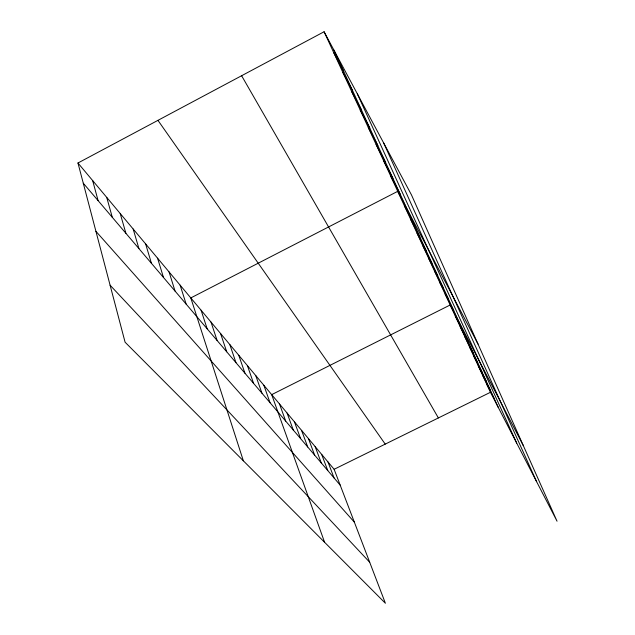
<?xml version="1.0" encoding="UTF-8"?>
<svg xmlns="http://www.w3.org/2000/svg" width="635" height="635" viewBox="0 0 635 635"><rect width="100%" height="100%" fill="white"/><g stroke="black" fill="none" stroke-linecap="round" stroke-linejoin="round"><path stroke-width="0.95" d="M77.962 163.005L334.121 469.289L385.389 603.25L125.087 342.209L77.962 163.005L324.088 31.75L411.504 194.953L557.038 521.208L490.458 392.287L324.088 31.75M334.121 469.289L490.458 392.287M110.093 285.202L369.697 562.253M95.933 231.33L354.354 522.153M83.272 183.205L340.193 485.156M157.948 120.356L385.223 444.119M241.617 75.732L438.372 417.941M333.708 52.594L343.479 70.882M342.916 72.549L352.631 90.773M351.734 91.654L361.386 109.815M360.188 109.982L369.776 128.056M368.308 127.564L377.825 145.55M376.103 144.455L385.548 162.346M383.588 160.687L392.97 178.475M390.795 176.3L400.106 193.977M478.028 344.083L397.732 191.333L190.802 297.926L243.364 460.819M404.416 205.811L413.575 223.258M410.853 219.773L419.941 237.101M417.068 233.235L426.077 250.444M423.069 246.237L431.998 263.319M428.855 258.786L437.713 275.741M434.459 270.915L443.238 287.75M439.872 282.646L448.572 299.347M445.103 293.997L453.731 310.571M523.335 445.651L450.175 304.983L271.693 394.637L324.596 542.29M455.231 315.944L463.709 332.248M460.129 326.549L468.527 342.725M464.868 336.828L473.186 352.869M469.463 346.781L477.711 362.688M473.916 356.441L482.092 372.213M478.242 365.808L486.339 381.445M482.433 374.896L490.458 390.406M486.505 383.715L494.459 399.097M333.915 50.086L498.34 407.543M357.346 93.837L516.715 443.119M383.635 142.907L536.639 481.719M327.985 461.947L334.073 477.964M321.659 454.39L327.771 470.559M315.158 446.611L321.286 462.939M308.451 438.602L314.603 455.081M301.546 430.339L307.713 446.976M294.434 421.831L300.601 438.626M287.091 413.052L293.267 430.006M279.511 403.995L285.702 421.108M263.85 385.27L270.042 402.709M255.754 375.587L261.953 393.2M247.396 365.593L253.587 383.365M238.76 355.259L244.935 373.197M229.822 344.575L235.982 362.68M220.575 333.518L226.719 351.79M211.003 322.072L217.122 340.511M201.081 310.213L207.177 328.819M180.134 285.171L186.15 304.109M169.069 271.931L175.03 291.036M157.567 258.183L163.473 277.455M145.613 243.888L151.447 263.327M133.175 229.021L138.93 248.61M120.221 213.535L125.889 233.283M106.728 197.398L112.292 217.305M92.654 180.57L98.1 200.628"/></g></svg>
